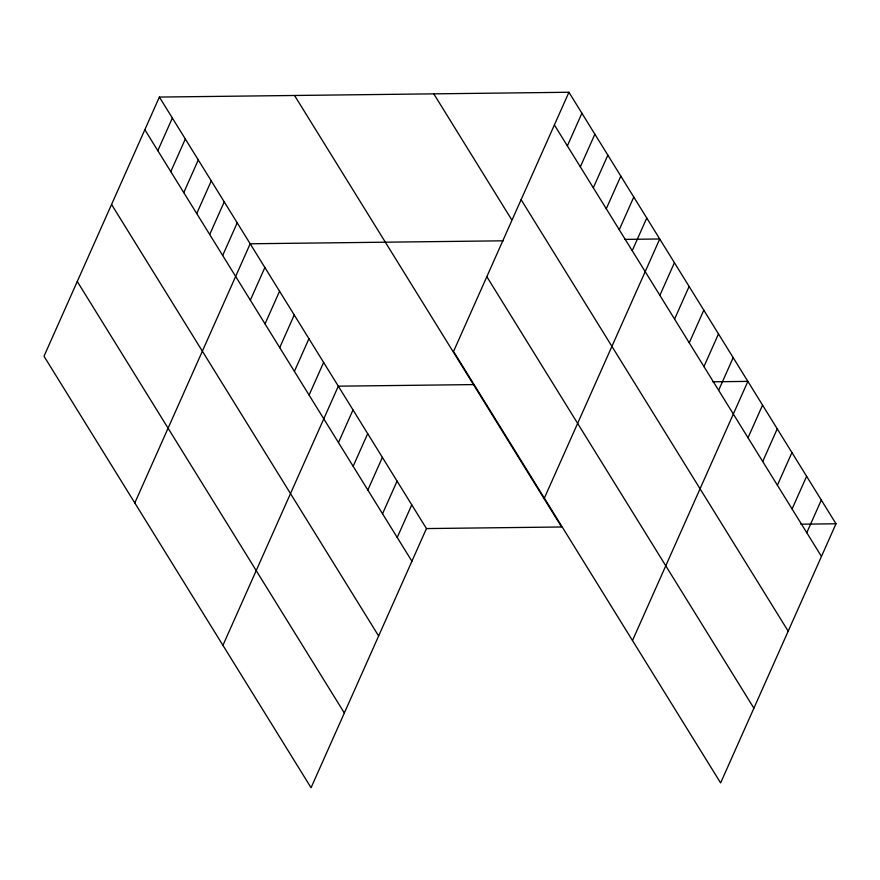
<?xml version="1.0" encoding="UTF-8"?>
<svg xmlns="http://www.w3.org/2000/svg" width="880" height="880" viewBox="0 0 880 880"><rect width="100%" height="100%" fill="white"/><g stroke="black" fill="none" stroke-linecap="round" stroke-linejoin="round"><path stroke-width="1.32" d="M159.379 97.064L44 356.224L311.069 787.732L426.448 528.572L159.379 97.064L568.931 92.268L836 523.776L720.621 782.936L453.552 351.428L568.931 92.268M157.817 150.678L172.359 118.019M170.786 171.633L185.328 138.985M183.755 192.599L198.297 159.94M196.735 213.554L211.266 180.895M209.704 234.509L224.246 201.861M222.673 255.475L237.215 222.816M134.805 502.931L250.184 243.782L503.36 240.812M250.338 300.168L264.88 267.509M265.023 323.895L279.565 291.247M279.719 347.633L294.25 314.974M294.404 371.36L308.946 338.712M309.089 395.098L323.631 362.439M222.937 645.326L338.316 386.177L473.473 384.593M338.47 442.563L353.012 409.904M353.155 466.301L367.697 433.642M367.851 490.028L382.382 457.38M382.536 513.766L397.078 481.107M567.369 145.882L581.9 113.234M397.221 537.493L411.763 504.845M580.338 166.848L594.88 134.189M593.307 187.803L607.849 155.144M606.276 208.758L620.818 176.11M619.256 229.724L633.787 197.065M632.225 250.679L646.767 218.02M544.346 498.135L659.736 238.986L624.591 239.393M659.879 295.372L674.421 262.713M674.575 319.11L689.117 286.451M689.26 342.837L703.802 310.178M703.956 366.575L718.487 333.916M718.641 390.302L733.183 357.654M632.489 640.541L747.868 381.381L712.723 381.799M748.022 437.767L762.553 405.119M762.707 461.505L777.249 428.846M777.392 485.232L791.934 452.584M792.088 508.97L806.619 476.311M806.773 532.708L821.315 500.049M426.448 528.572L561.605 526.988L294.536 95.48M800.866 524.194L836 523.776M554.389 124.927L821.458 556.435M521.114 199.672L788.183 631.18M433.785 93.852L511.61 219.604M486.827 276.683L753.896 708.191M144.848 129.723L411.917 561.231M111.562 204.468L378.631 635.976M77.275 281.479L344.344 712.987"/></g></svg>
